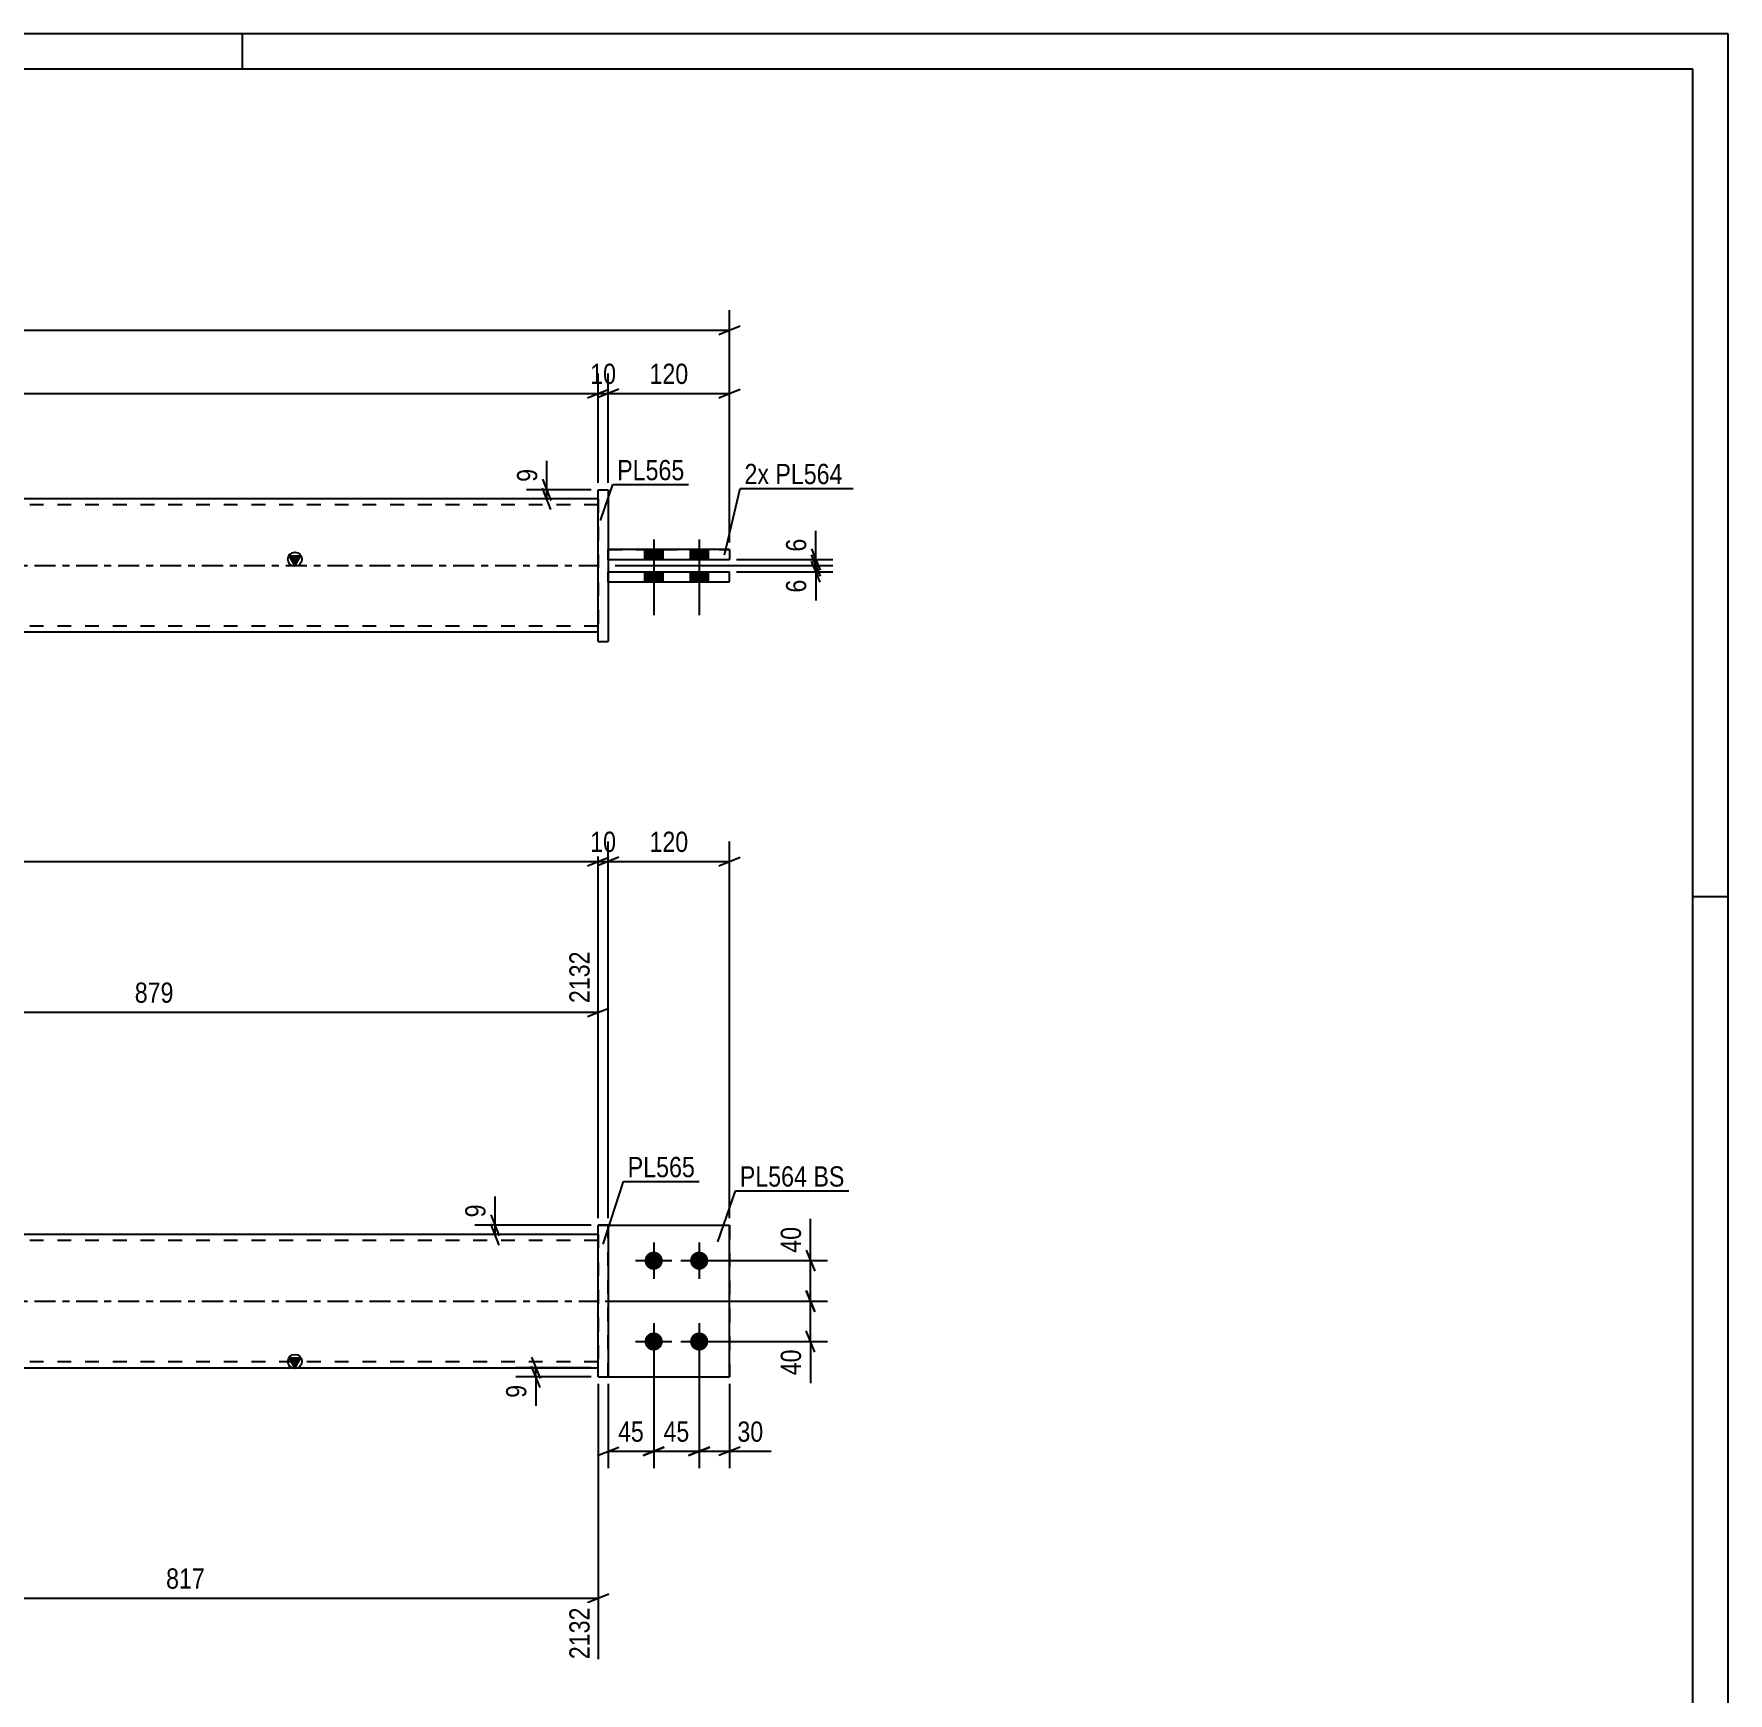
# Model space of a CAD drawing. Header units: millimetres. Extents: x 0 to 594, y 0 to 420.
# Drawn here: x 354.5 to 594, y 185.4 to 420 of the extents above; entities that cross this region are included whole.
import ezdxf

# ---------------------------------------------------------------- set-up
doc = ezdxf.new("R2010")
doc.units = ezdxf.units.MM
doc.linetypes.add('DXK_LINE_DOT2', pattern=[3.9198, 1.9599, -1.9599])
doc.linetypes.add('DXK_LINE_DOT3', pattern=[5.9187, 2.979, -0.9799, 0.9799, -0.9799])
doc.styles.add('Arial Narrow', font='ARIALN.TTF', dxfattribs={"height": 0.2})

# ---------------------------------------------------------------- blocks, each defined once
blk = doc.blocks.new('Unknown-585637004-1129')
at = {"color": 5, "linetype": 'Continuous'}
for p, q in [((594, 420), (0, 420)), ((384, 415), (384, 420)), ((594, 0), (594, 420)), ((589, 415), (5, 415)), ((589, 5), (589, 415)), ((594, 298), (589, 298))]:
    blk.add_line(p, q, dxfattribs=at)
blk = doc.blocks.new('Part-585637004-1951 - 1945')
at = {"linetype": 'Continuous'}
blk.add_hatch(color=2, dxfattribs=at).paths.add_polyline_path([(391.4, 231.42), (390.6, 232.82), (392.2, 232.82)])
at = {"color": 2, "linetype": 'Continuous'}
for p, q in [((434.26, 250.28), (129.67, 250.28)), ((391.4, 231.42), (390.6, 232.82)), ((390.6, 232.82), (392.2, 232.82)), ((392.2, 232.82), (391.4, 231.42)), ((129.67, 231.42), (434.26, 231.42))]:
    blk.add_line(p, q, dxfattribs=at)
at = {"color": 7, "linetype": 'DXK_LINE_DOT2'}
for p, q in [((434.26, 249.42), (129.67, 249.42)), ((434.26, 250.28), (434.26, 231.42)), ((434.26, 232.28), (129.67, 232.28))]:
    blk.add_line(p, q, dxfattribs=at)
at = {"color": 7, "linetype": 'DXK_LINE_DOT3'}
blk.add_line((129.67, 240.85), (434.26, 240.85), dxfattribs=at)
at = {"color": 2, "linetype": 'Continuous'}
blk.add_circle((391.4, 232.32), 1, dxfattribs=at)
blk = doc.blocks.new('Part-585637004-1956 - 1945')
at = {"color": 2, "linetype": 'Continuous'}
for p, q in [((435.69, 251.57), (452.83, 251.57)), ((452.83, 251.57), (452.83, 251.57)), ((452.83, 230.14), (452.83, 251.57)), ((435.69, 230.14), (452.83, 230.14))]:
    blk.add_line(p, q, dxfattribs=at)
at = {"color": 7, "linetype": 'DXK_LINE_DOT2'}
for p, q in [((435.69, 251.57), (452.83, 251.57)), ((435.69, 230.14), (435.69, 251.57)), ((452.83, 251.57), (452.83, 251.57)), ((435.69, 230.14), (435.69, 230.14)), ((435.69, 230.14), (452.83, 230.14))]:
    blk.add_line(p, q, dxfattribs=at)
blk = doc.blocks.new('Bolt-585637004-1961 - 1945')
at = {"linetype": 'Continuous'}
for points in [[(442.12, 247.85), (442.38, 247.82), (442.64, 247.74), (442.87, 247.61), (443.07, 247.43), (443.23, 247.21), (443.34, 246.96), (443.39, 246.7), (443.39, 246.43), (443.34, 246.17), (443.23, 245.92), (443.07, 245.71), (442.87, 245.53), (442.64, 245.39), (442.38, 245.31), (442.12, 245.28), (441.85, 245.31), (441.59, 245.39), (441.36, 245.53), (441.16, 245.71), (441, 245.92), (440.89, 246.17), (440.84, 246.43), (440.84, 246.7), (440.89, 246.96), (441, 247.21), (441.16, 247.43), (441.36, 247.61), (441.59, 247.74), (441.85, 247.82)], [(448.54, 247.85), (448.81, 247.82), (449.07, 247.74), (449.3, 247.61), (449.5, 247.43), (449.66, 247.21), (449.77, 246.96), (449.82, 246.7), (449.82, 246.43), (449.77, 246.17), (449.66, 245.92), (449.5, 245.71), (449.3, 245.53), (449.07, 245.39), (448.81, 245.31), (448.54, 245.28), (448.28, 245.31), (448.02, 245.39), (447.79, 245.53), (447.59, 245.71), (447.43, 245.92), (447.32, 246.17), (447.27, 246.43), (447.27, 246.7), (447.32, 246.96), (447.43, 247.21), (447.59, 247.43), (447.79, 247.61), (448.02, 247.74), (448.28, 247.82)], [(442.12, 236.42), (442.38, 236.4), (442.64, 236.31), (442.87, 236.18), (443.07, 236), (443.23, 235.78), (443.34, 235.53), (443.39, 235.27), (443.39, 235), (443.34, 234.74), (443.23, 234.49), (443.07, 234.28), (442.87, 234.1), (442.64, 233.96), (442.38, 233.88), (442.12, 233.85), (441.85, 233.88), (441.59, 233.96), (441.36, 234.1), (441.16, 234.28), (441, 234.49), (440.89, 234.74), (440.84, 235), (440.84, 235.27), (440.89, 235.53), (441, 235.78), (441.16, 236), (441.36, 236.18), (441.59, 236.31), (441.85, 236.4)], [(448.54, 236.42), (448.81, 236.4), (449.07, 236.31), (449.3, 236.18), (449.5, 236), (449.66, 235.78), (449.77, 235.53), (449.82, 235.27), (449.82, 235), (449.77, 234.74), (449.66, 234.49), (449.5, 234.28), (449.3, 234.1), (449.07, 233.96), (448.81, 233.88), (448.54, 233.85), (448.28, 233.88), (448.02, 233.96), (447.79, 234.1), (447.59, 234.28), (447.43, 234.49), (447.32, 234.74), (447.27, 235), (447.27, 235.27), (447.32, 235.53), (447.43, 235.78), (447.59, 236), (447.79, 236.18), (448.02, 236.31), (448.28, 236.4)]]:
    blk.add_hatch(color=1, dxfattribs=at).paths.add_polyline_path(points)
at = {"color": 1, "linetype": 'Continuous'}
for p, q in [((442.12, 249.14), (442.12, 243.99)), ((448.54, 249.14), (448.54, 243.99)), ((439.54, 246.57), (444.69, 246.57)), ((445.97, 246.57), (451.12, 246.57)), ((442.12, 237.71), (442.12, 232.57)), ((448.54, 237.71), (448.54, 232.57)), ((439.54, 235.14), (444.69, 235.14)), ((445.97, 235.14), (451.12, 235.14))]:
    blk.add_line(p, q, dxfattribs=at)
blk = doc.blocks.new('Part-585637004-1986 - 1945')
at = {"color": 2, "linetype": 'Continuous'}
for p, q in [((435.69, 251.57), (434.26, 251.57)), ((434.26, 230.14), (434.26, 251.57)), ((435.69, 251.57), (435.69, 230.14)), ((434.26, 230.14), (434.26, 230.14)), ((434.26, 230.14), (435.69, 230.14))]:
    blk.add_line(p, q, dxfattribs=at)
at = {"color": 7, "linetype": 'DXK_LINE_DOT2'}
for p, q in [((434.26, 251.57), (434.26, 251.57)), ((434.26, 251.57), (435.69, 251.57)), ((435.69, 251.57), (435.69, 251.57)), ((434.26, 230.14), (435.69, 230.14))]:
    blk.add_line(p, q, dxfattribs=at)
blk = doc.blocks.new('Part-585637004-1992 - 1945')
at = {"color": 7, "linetype": 'DXK_LINE_DOT2'}
for p, q in [((435.69, 251.57), (452.83, 251.57)), ((435.69, 230.14), (435.69, 251.57)), ((435.69, 251.57), (452.83, 251.57)), ((452.83, 251.57), (452.83, 251.57)), ((452.83, 251.57), (452.83, 230.14)), ((435.69, 230.14), (435.69, 230.14)), ((435.69, 230.14), (452.83, 230.14)), ((435.69, 230.14), (452.83, 230.14))]:
    blk.add_line(p, q, dxfattribs=at)
blk = doc.blocks.new('Part-585637004-2437 - 2414')
at = {"linetype": 'Continuous'}
blk.add_hatch(color=2, dxfattribs=at).paths.add_polyline_path([(391.4, 344.83), (390.6, 346.23), (392.2, 346.23)])
at = {"color": 2, "linetype": 'Continuous'}
for p, q in [((434.26, 354.26), (129.67, 354.26)), ((391.4, 344.83), (390.6, 346.23)), ((390.6, 346.23), (392.2, 346.23)), ((392.2, 346.23), (391.4, 344.83)), ((434.26, 335.4), (129.67, 335.4))]:
    blk.add_line(p, q, dxfattribs=at)
at = {"color": 7, "linetype": 'DXK_LINE_DOT2'}
for p, q in [((434.26, 353.4), (129.67, 353.4)), ((434.26, 354.26), (434.26, 335.4)), ((434.26, 336.26), (129.67, 336.26))]:
    blk.add_line(p, q, dxfattribs=at)
at = {"color": 7, "linetype": 'DXK_LINE_DOT3'}
blk.add_line((129.67, 344.83), (434.26, 344.83), dxfattribs=at)
at = {"color": 2, "linetype": 'Continuous'}
blk.add_circle((391.4, 345.73), 1, dxfattribs=at)
blk = doc.blocks.new('Part-585637004-2425 - 2414')
at = {"color": 2, "linetype": 'Continuous'}
for p, q in [((434.26, 355.54), (434.26, 355.54)), ((434.26, 334.11), (434.26, 355.54)), ((434.26, 355.54), (435.69, 355.54)), ((435.69, 355.54), (435.69, 355.54)), ((435.69, 355.54), (435.69, 334.11)), ((434.26, 334.11), (435.69, 334.11)), ((434.26, 334.11), (434.26, 334.11)), ((435.69, 334.11), (435.69, 334.11))]:
    blk.add_line(p, q, dxfattribs=at)
at = {"color": 7, "linetype": 'DXK_LINE_DOT2'}
for p, q in [((434.26, 355.54), (434.26, 355.54)), ((434.26, 355.54), (435.69, 355.54)), ((434.26, 334.11), (435.69, 334.11))]:
    blk.add_line(p, q, dxfattribs=at)
blk = doc.blocks.new('Part-585637004-2442 - 2414')
at = {"color": 2, "linetype": 'Continuous'}
for p, q in [((435.69, 343.97), (452.83, 343.97)), ((435.69, 342.54), (435.69, 343.97)), ((435.69, 342.54), (435.69, 342.54)), ((435.69, 342.54), (452.83, 342.54)), ((452.83, 342.54), (452.83, 343.97))]:
    blk.add_line(p, q, dxfattribs=at)
at = {"color": 7, "linetype": 'DXK_LINE_DOT2'}
for p, q in [((435.69, 343.97), (452.83, 343.97)), ((435.69, 342.54), (452.83, 342.54))]:
    blk.add_line(p, q, dxfattribs=at)
blk = doc.blocks.new('Part-585637004-2447 - 2414')
at = {"color": 2, "linetype": 'Continuous'}
for p, q in [((452.83, 347.11), (435.69, 347.11)), ((435.69, 345.69), (435.69, 347.11)), ((435.69, 345.69), (435.69, 345.69)), ((435.69, 345.69), (452.83, 345.69)), ((452.83, 347.11), (452.83, 345.69))]:
    blk.add_line(p, q, dxfattribs=at)
at = {"color": 7, "linetype": 'DXK_LINE_DOT2'}
for p, q in [((435.69, 347.11), (435.69, 347.11)), ((435.69, 347.11), (452.83, 347.11)), ((435.69, 345.69), (452.83, 345.69)), ((452.83, 347.11), (452.83, 347.11))]:
    blk.add_line(p, q, dxfattribs=at)
blk = doc.blocks.new('Bolt-585637004-2464 - 2414')
at = {"linetype": 'Continuous'}
for points in [[(443.4, 347.11), (440.83, 347.11), (440.83, 345.69), (443.4, 345.69)], [(443.4, 347.11), (440.83, 347.11), (440.83, 345.69), (443.4, 345.69)], [(449.83, 347.11), (447.26, 347.11), (447.26, 345.69), (449.83, 345.69)], [(449.83, 347.11), (447.26, 347.11), (447.26, 345.69), (449.83, 345.69)], [(443.4, 343.97), (440.83, 343.97), (440.83, 342.54), (443.4, 342.54)], [(443.4, 343.97), (440.83, 343.97), (440.83, 342.54), (443.4, 342.54)], [(449.83, 343.97), (447.26, 343.97), (447.26, 342.54), (449.83, 342.54)], [(449.83, 343.97), (447.26, 343.97), (447.26, 342.54), (449.83, 342.54)]]:
    blk.add_hatch(color=1, dxfattribs=at).paths.add_polyline_path(points)
at = {"color": 1, "linetype": 'Continuous'}
for p, q in [((442.12, 348.54), (442.12, 337.83)), ((442.12, 348.54), (442.12, 337.83)), ((448.54, 348.54), (448.54, 337.83)), ((448.54, 348.54), (448.54, 337.83)), ((440.83, 347.11), (440.83, 345.69)), ((440.83, 347.11), (440.83, 345.69)), ((443.4, 347.11), (443.4, 345.69)), ((443.4, 347.11), (443.4, 345.69)), ((447.26, 347.11), (447.26, 345.69)), ((447.26, 347.11), (447.26, 345.69)), ((449.83, 347.11), (449.83, 345.69)), ((449.83, 347.11), (449.83, 345.69)), ((440.83, 343.97), (440.83, 342.54)), ((440.83, 343.97), (440.83, 342.54)), ((443.4, 343.97), (443.4, 342.54)), ((443.4, 343.97), (443.4, 342.54)), ((447.26, 343.97), (447.26, 342.54)), ((447.26, 343.97), (447.26, 342.54)), ((449.83, 343.97), (449.83, 342.54)), ((449.83, 343.97), (449.83, 342.54))]:
    blk.add_line(p, q, dxfattribs=at)
blk = doc.blocks.new('StraightDimension-585637004-2198 - 1945')
at = {"color": 7, "linetype": 'Continuous'}
for p, q in [((448.54, 234.14), (448.54, 217.22)), ((452.83, 229.14), (452.83, 217.22)), ((447.04, 219.02), (450.04, 220.22)), ((448.54, 219.62), (452.83, 219.62)), ((454.33, 220.22), (451.33, 219.02))]:
    blk.add_line(p, q, dxfattribs=at)
at = {"color": 0}
blk.add_wipeout([(458.21, 220.37), (458.21, 224.57), (453.35, 224.57), (453.35, 220.37)], dxfattribs=at)
at = {"color": 7, "linetype": 'Continuous'}
blk.add_line((452.83, 219.62), (458.74, 219.62), dxfattribs=at)
blk.add_line((452.83, 219.62), (458.74, 219.62), dxfattribs=at)
at = {"color": 3, "style": 'Arial Narrow'}
blk.add_text('30', height=2.863, dxfattribs=at).set_placement((453.95, 220.97))
blk = doc.blocks.new('StraightDimension-585637004-2221 - 1945')
at = {"color": 7, "linetype": 'Continuous'}
for p, q in [((442.12, 234.14), (442.12, 217.22)), ((435.69, 229.14), (435.69, 217.22)), ((434.19, 219.02), (437.19, 220.22)), ((435.69, 219.62), (442.12, 219.62)), ((443.62, 220.22), (440.62, 219.02))]:
    blk.add_line(p, q, dxfattribs=at)
at = {"color": 0}
blk.add_wipeout([(441.33, 220.37), (441.33, 224.57), (436.47, 224.57), (436.47, 220.37)], dxfattribs=at)
at = {"color": 3, "style": 'Arial Narrow'}
blk.add_text('45', height=2.863, dxfattribs=at).set_placement((437.07, 220.97))
blk = doc.blocks.new('StraightDimension-585637004-2211 - 1945')
at = {"color": 7, "linetype": 'Continuous'}
for p, q in [((442.12, 234.14), (442.12, 217.22)), ((448.54, 234.14), (448.54, 217.22)), ((440.62, 219.02), (443.62, 220.22)), ((442.12, 219.62), (448.54, 219.62)), ((450.04, 220.22), (447.04, 219.02))]:
    blk.add_line(p, q, dxfattribs=at)
at = {"color": 0}
blk.add_wipeout([(447.76, 220.37), (447.76, 224.57), (442.9, 224.57), (442.9, 220.37)], dxfattribs=at)
at = {"color": 3, "style": 'Arial Narrow'}
blk.add_text('45', height=2.863, dxfattribs=at).set_placement((443.5, 220.97))
blk = doc.blocks.new('StraightDimension-585637004-2305 - 1945')
at = {"color": 7, "linetype": 'Continuous'}
for p, q in [((433.26, 251.57), (416.84, 251.57)), ((419.09, 253.07), (420.29, 250.07)), ((420.29, 248.78), (419.09, 251.78)), ((419.69, 250.28), (419.69, 251.57)), ((433.26, 250.28), (416.84, 250.28))]:
    blk.add_line(p, q, dxfattribs=at)
at = {"color": 0}
blk.add_wipeout([(418.94, 255.12), (414.74, 255.12), (414.74, 252.09), (418.94, 252.09)], dxfattribs=at)
at = {"color": 7, "linetype": 'Continuous'}
blk.add_line((419.69, 251.57), (419.69, 255.64), dxfattribs=at)
blk.add_line((419.69, 251.57), (419.69, 255.64), dxfattribs=at)
at = {"color": 3, "style": 'Arial Narrow'}
blk.add_text('9', height=2.86, rotation=90.0002, dxfattribs=at).set_placement((418.34, 252.69))
blk = doc.blocks.new('StraightDimension-585637004-2189 - 1945')
at = {"color": 7, "linetype": 'Continuous'}
for p, q in [((424.86, 232.92), (426.06, 229.92)), ((433.26, 231.42), (422.61, 231.42)), ((433.26, 230.14), (422.61, 230.14)), ((426.06, 228.64), (424.86, 231.64)), ((425.46, 230.14), (425.46, 231.42))]:
    blk.add_line(p, q, dxfattribs=at)
at = {"color": 0}
blk.add_wipeout([(424.71, 229.61), (420.51, 229.61), (420.51, 226.58), (424.71, 226.58)], dxfattribs=at)
at = {"color": 7, "linetype": 'Continuous'}
blk.add_line((425.46, 230.14), (425.46, 226.06), dxfattribs=at)
blk.add_line((425.46, 230.14), (425.46, 226.06), dxfattribs=at)
at = {"color": 3, "style": 'Arial Narrow'}
blk.add_text('9', height=2.86, rotation=90.0002, dxfattribs=at).set_placement((424.11, 227.18))
blk = doc.blocks.new('StraightDimension-585637004-2255 - 1945')
at = {"color": 7, "linetype": 'Continuous'}
for p, q in [((463.69, 242.35), (464.89, 239.35)), ((435.26, 240.85), (466.69, 240.85)), ((464.29, 235.14), (464.29, 240.85)), ((449.54, 235.14), (466.69, 235.14)), ((464.89, 233.64), (463.69, 236.64))]:
    blk.add_line(p, q, dxfattribs=at)
at = {"color": 0}
blk.add_wipeout([(463.54, 234.61), (459.34, 234.61), (459.34, 229.76), (463.54, 229.76)], dxfattribs=at)
at = {"color": 7, "linetype": 'Continuous'}
blk.add_line((464.29, 235.14), (464.29, 229.23), dxfattribs=at)
blk.add_line((464.29, 235.14), (464.29, 229.23), dxfattribs=at)
at = {"color": 3, "style": 'Arial Narrow'}
blk.add_text('40', height=2.863, rotation=90.0002, dxfattribs=at).set_placement((462.94, 230.36))
blk = doc.blocks.new('StraightDimension-585637004-2268 - 1945')
at = {"color": 7, "linetype": 'Continuous'}
for p, q in [((463.69, 248.07), (464.89, 245.07)), ((449.54, 246.57), (466.69, 246.57)), ((464.29, 240.85), (464.29, 246.57)), ((464.89, 239.35), (463.69, 242.35)), ((435.26, 240.85), (466.69, 240.85))]:
    blk.add_line(p, q, dxfattribs=at)
at = {"color": 0}
blk.add_wipeout([(463.54, 251.95), (459.34, 251.95), (459.34, 247.09), (463.54, 247.09)], dxfattribs=at)
at = {"color": 7, "linetype": 'Continuous'}
blk.add_line((464.29, 246.57), (464.29, 252.47), dxfattribs=at)
blk.add_line((464.29, 246.57), (464.29, 252.47), dxfattribs=at)
at = {"color": 3, "style": 'Arial Narrow'}
blk.add_text('40', height=2.863, rotation=90.0002, dxfattribs=at).set_placement((462.94, 247.69))
blk = doc.blocks.new('StraightDimension-585637004-2351 - 1945')
at = {"color": 7, "linetype": 'Continuous'}
for p, q in [((434.26, 252.57), (434.26, 305.85)), ((129.67, 303), (434.26, 303)), ((432.76, 302.4), (435.76, 303.6))]:
    blk.add_line(p, q, dxfattribs=at)
blk = doc.blocks.new('StraightDimension-585637004-2360 - 1945')
at = {"color": 7, "linetype": 'Continuous'}
for p, q in [((434.26, 252.57), (434.26, 305.85)), ((435.69, 252.57), (435.69, 305.85)), ((432.76, 302.4), (435.76, 303.6)), ((437.19, 303.6), (434.19, 302.4)), ((434.26, 303), (435.69, 303))]:
    blk.add_line(p, q, dxfattribs=at)
at = {"color": 0}
blk.add_wipeout([(437.4, 303.75), (437.4, 307.95), (432.54, 307.95), (432.54, 303.75)], dxfattribs=at)
at = {"color": 3, "style": 'Arial Narrow'}
blk.add_text('10', height=2.863, dxfattribs=at).set_placement((433.14, 304.35))
blk = doc.blocks.new('StraightDimension-585637004-2377 - 1945')
at = {"color": 7, "linetype": 'Continuous'}
for p, q in [((435.69, 252.57), (435.69, 305.85)), ((452.83, 252.57), (452.83, 305.85)), ((437.19, 303.6), (434.19, 302.4)), ((435.69, 303), (452.83, 303)), ((451.33, 302.4), (454.33, 303.6))]:
    blk.add_line(p, q, dxfattribs=at)
at = {"color": 0}
blk.add_wipeout([(447.6, 303.75), (447.6, 307.95), (440.92, 307.95), (440.92, 303.75)], dxfattribs=at)
at = {"color": 3, "style": 'Arial Narrow'}
blk.add_text('120', height=2.863, dxfattribs=at).set_placement((441.52, 304.35))
blk = doc.blocks.new('StraightDimension-585637004-2798 - 1945')
at = {"color": 7, "linetype": 'Continuous'}
for p, q in [((308.75, 251.28), (308.75, 294.8)), ((434.26, 252.57), (434.26, 290.3)), ((310.25, 282.28), (307.25, 281.08)), ((308.75, 281.68), (434.26, 281.68)), ((432.76, 281.08), (435.76, 282.28))]:
    blk.add_line(p, q, dxfattribs=at)
at = {"color": 0, "linetype": 'Continuous'}
blk.add_wipeout([(433.66, 290.9), (429.46, 290.9), (429.46, 282.38), (433.66, 282.38)], dxfattribs=at)
at = {"color": 0}
blk.add_wipeout([(374.85, 282.43), (374.85, 286.63), (368.16, 286.63), (368.16, 282.43)], dxfattribs=at)
at = {"color": 3, "linetype": 'Continuous', "style": 'Arial Narrow'}
blk.add_text('2132', height=2.863, rotation=90.0002, dxfattribs=at).set_placement((433.06, 282.98))
at = {"color": 3, "style": 'Arial Narrow'}
blk.add_text('879', height=2.863, dxfattribs=at).set_placement((368.76, 283.03))
blk = doc.blocks.new('StraightDimension-585637004-2932 - 1945')
at = {"color": 7, "linetype": 'Continuous'}
for p, q in [((317.6, 230.42), (317.6, 190.23)), ((434.26, 229.14), (434.26, 190.23)), ((319.1, 199.45), (316.1, 198.25)), ((317.6, 198.85), (434.26, 198.85)), ((432.76, 198.25), (435.76, 199.45))]:
    blk.add_line(p, q, dxfattribs=at)
at = {"color": 0}
blk.add_wipeout([(379.27, 199.6), (379.27, 203.8), (372.59, 203.8), (372.59, 199.6)], dxfattribs=at)
at = {"color": 0, "linetype": 'Continuous'}
blk.add_wipeout([(433.66, 198.15), (429.46, 198.15), (429.46, 189.63), (433.66, 189.63)], dxfattribs=at)
at = {"color": 3, "style": 'Arial Narrow'}
blk.add_text('817', height=2.863, dxfattribs=at).set_placement((373.19, 200.2))
at = {"color": 3, "linetype": 'Continuous', "style": 'Arial Narrow'}
blk.add_text('2132', height=2.863, rotation=90.0002, dxfattribs=at).set_placement((433.06, 190.23))
blk = doc.blocks.new('StraightDimension-585637004-2570 - 2414')
at = {"color": 7, "linetype": 'Continuous'}
for p, q in [((434.26, 356.54), (434.26, 372.01)), ((435.69, 356.54), (435.69, 372.01)), ((432.76, 368.56), (435.76, 369.76)), ((437.19, 369.76), (434.19, 368.56)), ((434.26, 369.16), (435.69, 369.16))]:
    blk.add_line(p, q, dxfattribs=at)
at = {"color": 0}
blk.add_wipeout([(437.4, 369.91), (437.4, 374.11), (432.54, 374.11), (432.54, 369.91)], dxfattribs=at)
at = {"color": 3, "style": 'Arial Narrow'}
blk.add_text('10', height=2.863, dxfattribs=at).set_placement((433.14, 370.51))
blk = doc.blocks.new('StraightDimension-585637004-2591 - 2414')
at = {"color": 7, "linetype": 'Continuous'}
for p, q in [((426.4, 357.04), (427.6, 354.04)), ((433.26, 355.54), (424.15, 355.54)), ((427.6, 352.76), (426.4, 355.76)), ((427, 354.26), (427, 355.54)), ((433.26, 354.26), (424.15, 354.26))]:
    blk.add_line(p, q, dxfattribs=at)
at = {"color": 0}
blk.add_wipeout([(426.25, 359.1), (422.05, 359.1), (422.05, 356.07), (426.25, 356.07)], dxfattribs=at)
at = {"color": 7, "linetype": 'Continuous'}
blk.add_line((427, 355.54), (427, 359.62), dxfattribs=at)
blk.add_line((427, 355.54), (427, 359.62), dxfattribs=at)
at = {"color": 3, "style": 'Arial Narrow'}
blk.add_text('9', height=2.86, rotation=90.0002, dxfattribs=at).set_placement((425.65, 356.67))
blk = doc.blocks.new('StraightDimension-585637004-2580 - 2414')
at = {"color": 7, "linetype": 'Continuous'}
for p, q in [((435.69, 356.54), (435.69, 372.01)), ((452.83, 348.11), (452.83, 372.01)), ((437.19, 369.76), (434.19, 368.56)), ((435.69, 369.16), (452.83, 369.16)), ((451.33, 368.56), (454.33, 369.76))]:
    blk.add_line(p, q, dxfattribs=at)
at = {"color": 0}
blk.add_wipeout([(447.6, 369.91), (447.6, 374.11), (440.92, 374.11), (440.92, 369.91)], dxfattribs=at)
at = {"color": 3, "style": 'Arial Narrow'}
blk.add_text('120', height=2.863, dxfattribs=at).set_placement((441.52, 370.51))
blk = doc.blocks.new('StraightDimension-585637004-2529 - 2414')
at = {"color": 7, "linetype": 'Continuous'}
for p, q in [((452.83, 348.11), (452.83, 380.96)), ((451.33, 377.51), (454.33, 378.71)), ((111.1, 378.11), (452.83, 378.11))]:
    blk.add_line(p, q, dxfattribs=at)
blk = doc.blocks.new('StraightDimension-585637004-2560 - 2414')
at = {"color": 7, "linetype": 'Continuous'}
for p, q in [((434.26, 356.54), (434.26, 372.01)), ((129.67, 369.16), (434.26, 369.16)), ((432.76, 368.56), (435.76, 369.76))]:
    blk.add_line(p, q, dxfattribs=at)
blk = doc.blocks.new('StraightDimension-585637004-2602 - 2414')
at = {"color": 7, "linetype": 'Continuous'}
for p, q in [((453.83, 345.69), (467.43, 345.69)), ((464.43, 347.19), (465.63, 344.19)), ((465.63, 343.33), (464.43, 346.33)), ((465.03, 344.83), (465.03, 345.69)), ((436.69, 344.83), (467.43, 344.83))]:
    blk.add_line(p, q, dxfattribs=at)
at = {"color": 0}
blk.add_wipeout([(464.28, 349.24), (460.08, 349.24), (460.08, 346.21), (464.28, 346.21)], dxfattribs=at)
at = {"color": 7, "linetype": 'Continuous'}
blk.add_line((465.03, 345.69), (465.03, 349.76), dxfattribs=at)
blk.add_line((465.03, 345.69), (465.03, 349.76), dxfattribs=at)
at = {"color": 3, "style": 'Arial Narrow'}
blk.add_text('6', height=2.86, rotation=90.0002, dxfattribs=at).set_placement((463.68, 346.81))
blk = doc.blocks.new('StraightDimension-585637004-2611 - 2414')
at = {"color": 7, "linetype": 'Continuous'}
for p, q in [((464.43, 346.33), (465.63, 343.33)), ((465.63, 342.47), (464.43, 345.47)), ((436.69, 344.83), (467.43, 344.83)), ((453.83, 343.97), (467.43, 343.97)), ((465.03, 343.97), (465.03, 344.83))]:
    blk.add_line(p, q, dxfattribs=at)
at = {"color": 0}
blk.add_wipeout([(464.28, 343.45), (460.08, 343.45), (460.08, 340.42), (464.28, 340.42)], dxfattribs=at)
at = {"color": 7, "linetype": 'Continuous'}
blk.add_line((465.03, 343.97), (465.03, 339.89), dxfattribs=at)
blk.add_line((465.03, 343.97), (465.03, 339.89), dxfattribs=at)
at = {"color": 3, "style": 'Arial Narrow'}
blk.add_text('6', height=2.86, rotation=90.0002, dxfattribs=at).set_placement((463.68, 341.02))
blk = doc.blocks.new('MarkSet-585637004-2399 - 1945')
at = {"color": 0}
blk.add_wipeout([(463.8, 257.04), (463.8, 260.04), (454.29, 260.04), (454.29, 257.04)], dxfattribs=at)
blk.add_wipeout([(463.8, 257.04), (463.8, 260.04), (454.29, 260.04), (454.29, 257.04)], dxfattribs=at)
at = {"color": 30, "linetype": 'Continuous'}
blk.add_line((451.2, 249.21), (453.69, 256.44), dxfattribs=at)
at = {"color": 0}
blk.add_wipeout([(469.08, 257.04), (469.08, 260.04), (464.7, 260.04), (464.7, 257.04)], dxfattribs=at)
blk.add_wipeout([(469.08, 257.04), (469.08, 260.04), (464.7, 260.04), (464.7, 257.04)], dxfattribs=at)
at = {"color": 30, "linetype": 'Continuous'}
blk.add_line((453.69, 256.44), (469.68, 256.44), dxfattribs=at)
at = {"color": 3, "style": 'Arial Narrow'}
for s, p in [('PL564', (454.29, 257.04)), ('BS', (464.7, 257.04))]:
    blk.add_text(s, height=2.863, dxfattribs=at).set_placement(p)
blk = doc.blocks.new('Mark-585637004-1982 - 1945')
at = {"color": 0}
blk.add_wipeout([(447.95, 258.37), (447.95, 261.37), (438.45, 261.37), (438.45, 258.37)], dxfattribs=at)
blk.add_wipeout([(447.95, 258.37), (447.95, 261.37), (438.45, 261.37), (438.45, 258.37)], dxfattribs=at)
at = {"color": 30, "linetype": 'Continuous'}
for p, q in [((434.99, 248.88), (437.85, 257.77)), ((437.85, 257.77), (448.55, 257.77))]:
    blk.add_line(p, q, dxfattribs=at)
at = {"color": 3, "style": 'Arial Narrow'}
blk.add_text('PL565', height=2.863, dxfattribs=at).set_placement((438.45, 258.37))
blk = doc.blocks.new('Mark-585637004-2421 - 2414')
at = {"color": 0}
blk.add_wipeout([(446.46, 356.9), (446.46, 359.9), (436.96, 359.9), (436.96, 356.9)], dxfattribs=at)
blk.add_wipeout([(446.46, 356.9), (446.46, 359.9), (436.96, 359.9), (436.96, 356.9)], dxfattribs=at)
at = {"color": 30, "linetype": 'Continuous'}
for p, q in [((434.59, 351.22), (436.36, 356.3)), ((436.36, 356.3), (447.06, 356.3))]:
    blk.add_line(p, q, dxfattribs=at)
at = {"color": 3, "style": 'Arial Narrow'}
blk.add_text('PL565', height=2.863, dxfattribs=at).set_placement((436.96, 356.9))
blk = doc.blocks.new('MarkSet-585637004-2653 - 2414')
at = {"color": 0}
blk.add_wipeout([(458.42, 356.35), (458.42, 359.35), (454.95, 359.35), (454.95, 356.35)], dxfattribs=at)
blk.add_wipeout([(458.42, 356.35), (458.42, 359.35), (454.95, 359.35), (454.95, 356.35)], dxfattribs=at)
at = {"color": 30, "linetype": 'Continuous'}
blk.add_line((452.14, 346.33), (454.35, 355.75), dxfattribs=at)
at = {"color": 0}
blk.add_wipeout([(468.83, 356.35), (468.83, 359.35), (459.32, 359.35), (459.32, 356.35)], dxfattribs=at)
blk.add_wipeout([(468.83, 356.35), (468.83, 359.35), (459.32, 359.35), (459.32, 356.35)], dxfattribs=at)
at = {"color": 30, "linetype": 'Continuous'}
blk.add_line((454.35, 355.75), (470.33, 355.75), dxfattribs=at)
at = {"color": 3, "style": 'Arial Narrow'}
for s, p in [('2x', (454.95, 356.35)), ('PL564', (459.32, 356.35))]:
    blk.add_text(s, height=2.863, dxfattribs=at).set_placement(p)

msp = doc.modelspace()

# ---------------------------------------------------------------- block references
for name in ['Unknown-585637004-1129', 'Part-585637004-2425 - 2414', 'Part-585637004-2437 - 2414', 'Bolt-585637004-2464 - 2414', 'Part-585637004-2447 - 2414', 'Part-585637004-2442 - 2414', 'Part-585637004-1986 - 1945', 'Part-585637004-1956 - 1945', 'Part-585637004-1992 - 1945', 'Part-585637004-1951 - 1945', 'Bolt-585637004-1961 - 1945']:
    msp.add_blockref(name, (0, 0))

# ---------------------------------------------------------------- next in the draw order: block references
for name in ['StraightDimension-585637004-2570 - 2414', 'StraightDimension-585637004-2305 - 1945', 'StraightDimension-585637004-2221 - 1945', 'StraightDimension-585637004-2198 - 1945']:
    msp.add_blockref(name, (0, 0))

# ---------------------------------------------------------------- next in the draw order: block references
for name in ['StraightDimension-585637004-2591 - 2414', 'StraightDimension-585637004-2189 - 1945', 'StraightDimension-585637004-2211 - 1945']:
    msp.add_blockref(name, (0, 0))

# ---------------------------------------------------------------- next in the draw order: block references
for name in ['StraightDimension-585637004-2580 - 2414', 'StraightDimension-585637004-2255 - 1945']:
    msp.add_blockref(name, (0, 0))

# ---------------------------------------------------------------- next in the draw order: block references
for name in ['StraightDimension-585637004-2529 - 2414', 'StraightDimension-585637004-2268 - 1945', 'StraightDimension-585637004-2932 - 1945']:
    msp.add_blockref(name, (0, 0))

# ---------------------------------------------------------------- next in the draw order: block references
for name in ['StraightDimension-585637004-2560 - 2414', 'StraightDimension-585637004-2602 - 2414', 'StraightDimension-585637004-2351 - 1945']:
    msp.add_blockref(name, (0, 0))

# ---------------------------------------------------------------- next in the draw order: block references
for name in ['Mark-585637004-2421 - 2414', 'StraightDimension-585637004-2611 - 2414', 'StraightDimension-585637004-2360 - 1945']:
    msp.add_blockref(name, (0, 0))

# ---------------------------------------------------------------- next in the draw order: block references
for name in ['MarkSet-585637004-2653 - 2414', 'StraightDimension-585637004-2377 - 1945']:
    msp.add_blockref(name, (0, 0))

# ---------------------------------------------------------------- next in the draw order: block references
for name in ['StraightDimension-585637004-2798 - 1945', 'MarkSet-585637004-2399 - 1945']:
    msp.add_blockref(name, (0, 0))

# ---------------------------------------------------------------- next in the draw order: block references
msp.add_blockref('Mark-585637004-1982 - 1945', (0, 0))

doc.saveas('drawing.dxf')
